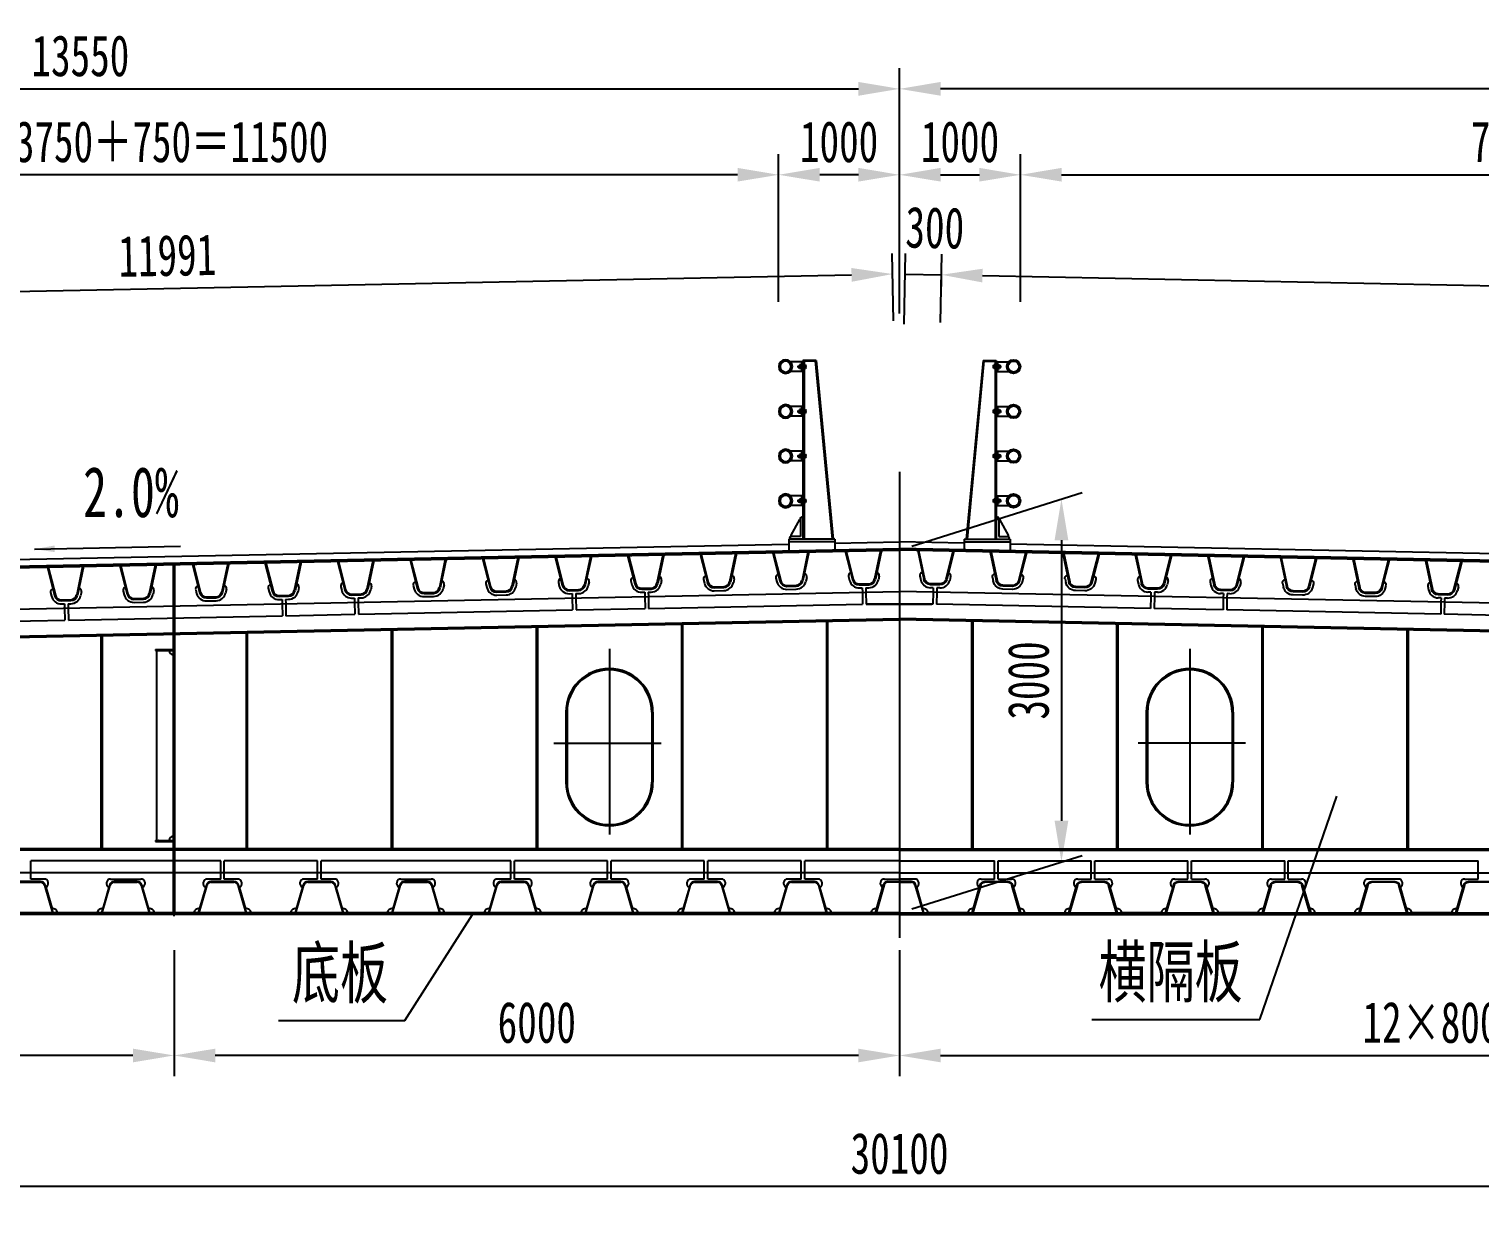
# Model space of a CAD drawing. Header units: millimetres. Extents: x 102424 to 134099, y 4640 to 15391.
# Drawn here: x 111462 to 123462, y 4640 to 14385 of the extents above; entities that cross this region are included whole.
import ezdxf

# ---------------------------------------------------------------- set-up
doc = ezdxf.new("R2010")
doc.units = ezdxf.units.MM
doc.layers.get('Defpoints').update_dxf_attribs({"color": 250})
doc.styles.get("Standard").update_dxf_attribs({"font": '', "width": 0.7})
doc.styles.get('Standard').set_extended_font_data('FangSong_GB2312')
doc.dimstyles.new('1-1-150', dxfattribs={"dimscale": 170, "dimtxt": 2, "dimasz": 2, "dimexe": 1, "dimexo": 0.6, "dimgap": 0.6, "dimtad": 1, "dimdec": 1, "dimdsep": 46, "dimtxsty": 'Standard', "dimcen": 2.5, "dimclrd": 3, "dimclre": 3, "dimclrt": 7, "dimadec": 4, "dimazin": 2, "dimtfac": 1, "dimtdec": 1, "dimtmove": 2, "dimatfit": 3, "dimfxl": 1, "dimlwd": -1, "dimlwe": -1, "dimarcsym": 0})
doc.dimstyles.new('1-1-85', dxfattribs={"dimscale": 83, "dimtxt": 2, "dimasz": 2, "dimexe": 1, "dimexo": 0.6, "dimgap": 0.6, "dimtad": 1, "dimdec": 1, "dimdsep": 46, "dimtxsty": 'Standard', "dimcen": 2.5, "dimclrd": 3, "dimclre": 3, "dimclrt": 7, "dimadec": 4, "dimazin": 2, "dimtfac": 1, "dimtdec": 1, "dimtmove": 2, "dimatfit": 3, "dimfxl": 1, "dimlwd": -1, "dimlwe": -1, "dimarcsym": 0})

# ---------------------------------------------------------------- blocks, each defined once
blk = doc.blocks.new('*D109')
at = {"color": 7, "transparency": 16777216}
for p, q in [((103612, 6971), (103612, 4640)), ((133712, 6971), (133712, 4640)), ((133372, 4810), (103952, 4810))]:
    blk.add_line(p, q, dxfattribs=at)
for points in [[(103952, 4867), (103952, 4754), (103612, 4810)], [(133372, 4867), (133372, 4754), (133712, 4810)]]:
    blk.add_solid(points, dxfattribs=at)
at = {"layer": 'Defpoints', "color": 0, "transparency": 16777216}
for p in [(103612, 7073), (133712, 7073), (103612, 4810)]:
    blk.add_point(p, dxfattribs=at)
at = {"color": 7, "transparency": 16777216, "insert": (118662, 5082), "char_height": 340, "attachment_point": 5}
blk.add_mtext('30100', dxfattribs=at)
blk = doc.blocks.new('*D110')
at = {"color": 7, "transparency": 16777216}
for p, q in [((112662, 6764), (112662, 5724)), ((118662, 6766), (118662, 5724)), ((118322, 5894), (113002, 5894))]:
    blk.add_line(p, q, dxfattribs=at)
for points in [[(113002, 5950), (113002, 5837), (112662, 5894)], [(118322, 5950), (118322, 5837), (118662, 5894)]]:
    blk.add_solid(points, dxfattribs=at)
at = {"layer": 'Defpoints', "color": 0, "transparency": 16777216}
for p in [(112662, 6866), (118662, 6868), (112662, 5894)]:
    blk.add_point(p, dxfattribs=at)
at = {"color": 7, "transparency": 16777216, "insert": (115662, 6166), "char_height": 340, "attachment_point": 5}
blk.add_mtext('6000', dxfattribs=at)
blk = doc.blocks.new('*D111')
at = {"color": 7, "transparency": 16777216}
for p, q in [((112662, 6764), (112662, 5724)), ((108662, 6428), (108662, 5724)), ((112322, 5894), (109002, 5894))]:
    blk.add_line(p, q, dxfattribs=at)
for points in [[(109002, 5950), (109002, 5837), (108662, 5894)], [(112322, 5950), (112322, 5837), (112662, 5894)]]:
    blk.add_solid(points, dxfattribs=at)
at = {"layer": 'Defpoints', "color": 0, "transparency": 16777216}
for p in [(112662, 6866), (108662, 6530), (108662, 5894)]:
    blk.add_point(p, dxfattribs=at)
at = {"color": 7, "transparency": 16777216, "insert": (110662, 6166), "char_height": 340, "attachment_point": 5}
blk.add_mtext('4000', dxfattribs=at)
blk = doc.blocks.new('顶板U肋')
for p, q in [((-142, 0), (-150, -2)), ((-150, 0), (-95, -235)), ((-142, 0), (-88, -233)), ((142, 0), (88, -233)), ((150, 0), (95, -235)), ((142, 0), (150, -2)), ((-127, -210), (-120, -241)), ((127, -210), (120, -241)), ((-39, -272), (39, -272)), ((-39, -280), (39, -280)), ((-39, -305), (39, -305))]:
    blk.add_line(p, q)
for centre, radius, start, end in [((-103, -204), 25, 103.0693, 193.0693), ((-39, -222), 58, 193.0693, 270), ((-39, -222), 50, 193.0693, 270), ((39, -222), 50, 270, 346.9307), ((39, -222), 58, 270, 346.9307), ((103, -204), 25, 346.9307, 76.9307), ((-39, -222), 83, 193.0693, 270), ((39, -222), 83, 270, 346.9307)]:
    blk.add_arc(centre, radius, start, end)
blk = doc.blocks.new('底板U肋')
for p, q in [((95, 260), (-95, 260)), ((-95, 254), (95, 254)), ((-133, 231), (-200, 0)), ((-194, 0), (-128, 229)), ((128, 229), (194, 0)), ((200, 0), (133, 231)), ((-194, 0), (-200, 2)), ((194, 0), (200, 2))]:
    blk.add_line(p, q)
for centre, radius, start, end in [((-95, 220), 40, 90, 163.9092), ((-95, 220), 34, 90, 163.9092), ((95, 220), 40, 16.0908, 90), ((95, 220), 34, 16.0908, 90)]:
    blk.add_arc(centre, radius, start, end)
blk = doc.blocks.new('*D112')
at = {"color": 7, "transparency": 16777216}
for p, q in [((105112, 12847), (105112, 14060)), ((118662, 12196), (118662, 14060)), ((105452, 13890), (118322, 13890))]:
    blk.add_line(p, q, dxfattribs=at)
for points in [[(105452, 13947), (105452, 13833), (105112, 13890)], [(118322, 13947), (118322, 13833), (118662, 13890)]]:
    blk.add_solid(points, dxfattribs=at)
at = {"layer": 'Defpoints', "color": 0, "transparency": 16777216}
for p in [(118662, 13890), (105112, 12745), (118662, 12094)]:
    blk.add_point(p, dxfattribs=at)
at = {"color": 7, "transparency": 16777216, "insert": (111887, 14162), "char_height": 340, "attachment_point": 5}
blk.add_mtext('13550', dxfattribs=at)
blk = doc.blocks.new('*D113')
at = {"color": 7, "transparency": 16777216}
for p, q in [((106162, 13062), (106162, 13349)), ((117662, 12128), (117662, 13349)), ((117322, 13179), (106502, 13179))]:
    blk.add_line(p, q, dxfattribs=at)
for points in [[(106502, 13236), (106502, 13123), (106162, 13179)], [(117322, 13236), (117322, 13123), (117662, 13179)]]:
    blk.add_solid(points, dxfattribs=at)
at = {"layer": 'Defpoints', "color": 0, "transparency": 16777216}
for p in [(106162, 13179), (106162, 12960), (117662, 12026)]:
    blk.add_point(p, dxfattribs=at)
at = {"color": 7, "transparency": 16777216, "insert": (111912, 13451), "char_height": 340, "attachment_point": 5}
blk.add_mtext('3250＋2×3750＋750＝11500', dxfattribs=at)
blk = doc.blocks.new('*D114')
at = {"color": 7, "transparency": 16777216}
for p, q in [((117662, 12128), (117662, 13349)), ((118662, 12031), (118662, 13349)), ((118322, 13179), (118002, 13179))]:
    blk.add_line(p, q, dxfattribs=at)
for points in [[(118002, 13236), (118002, 13123), (117662, 13179)], [(118322, 13236), (118322, 13123), (118662, 13179)]]:
    blk.add_solid(points, dxfattribs=at)
at = {"layer": 'Defpoints', "color": 0, "transparency": 16777216}
for p in [(117662, 13179), (117662, 12026), (118662, 11929)]:
    blk.add_point(p, dxfattribs=at)
at = {"color": 7, "transparency": 16777216, "insert": (118162, 13451), "char_height": 340, "attachment_point": 5}
blk.add_mtext('1000', dxfattribs=at)
blk = doc.blocks.new('顶板U肋b')
for p, q in [((-150, 0), (-95, -235)), ((-142, 0), (-150, -2)), ((-142, 0), (-88, -233)), ((142, 0), (88, -233)), ((150, 0), (95, -235)), ((142, 0), (150, -2)), ((-39, -272), (39, -272)), ((-39, -280), (39, -280))]:
    blk.add_line(p, q)
for centre, radius, start, end in [((-39, -222), 58, 193.0693, 270), ((-39, -222), 50, 193.0693, 270), ((39, -222), 50, 270, 346.9307), ((39, -222), 58, 270, 346.9307)]:
    blk.add_arc(centre, radius, start, end)
blk = doc.blocks.new('*D117')
at = {"color": 7, "transparency": 16777216}
for p, q in [((119662, 12128), (119662, 13349)), ((131162, 12178), (131162, 13349)), ((120002, 13179), (130822, 13179))]:
    blk.add_line(p, q, dxfattribs=at)
for points in [[(120002, 13236), (120002, 13123), (119662, 13179)], [(130822, 13236), (130822, 13123), (131162, 13179)]]:
    blk.add_solid(points, dxfattribs=at)
at = {"layer": 'Defpoints', "color": 0, "transparency": 16777216}
for p in [(131162, 13179), (119662, 12026), (131162, 12076)]:
    blk.add_point(p, dxfattribs=at)
at = {"color": 7, "transparency": 16777216, "insert": (125412, 13451), "char_height": 340, "attachment_point": 5}
blk.add_mtext('750＋2×3750＋3250＝11500', dxfattribs=at)
blk = doc.blocks.new('*D118')
at = {"color": 7, "transparency": 16777216}
for p, q in [((118662, 12196), (118662, 14060)), ((132212, 12614), (132212, 14060)), ((131872, 13890), (119002, 13890))]:
    blk.add_line(p, q, dxfattribs=at)
for points in [[(119002, 13947), (119002, 13833), (118662, 13890)], [(131872, 13947), (131872, 13833), (132212, 13890)]]:
    blk.add_solid(points, dxfattribs=at)
at = {"layer": 'Defpoints', "color": 0, "transparency": 16777216}
for p in [(118662, 13890), (132212, 12512), (118662, 12094)]:
    blk.add_point(p, dxfattribs=at)
at = {"color": 7, "transparency": 16777216, "insert": (125437, 14162), "char_height": 340, "attachment_point": 5}
blk.add_mtext('13550', dxfattribs=at)
blk = doc.blocks.new('*D120')
at = {"color": 7, "transparency": 16777216}
for p, q in [((118662, 6766), (118662, 5724)), ((128262, 5887), (128262, 6064)), ((119002, 5894), (127922, 5894))]:
    blk.add_line(p, q, dxfattribs=at)
for points in [[(119002, 5950), (119002, 5837), (118662, 5894)], [(127922, 5950), (127922, 5837), (128262, 5894)]]:
    blk.add_solid(points, dxfattribs=at)
at = {"layer": 'Defpoints', "color": 0, "transparency": 16777216}
for p in [(118662, 6868), (128262, 5894), (128262, 5785)]:
    blk.add_point(p, dxfattribs=at)
at = {"color": 7, "transparency": 16777216, "insert": (123462, 6166), "char_height": 340, "attachment_point": 5}
blk.add_mtext('12×800=9600', dxfattribs=at)
blk = doc.blocks.new('*D121')
at = {"color": 7, "transparency": 16777216}
for p, q in [((118662, 12031), (118662, 13349)), ((119662, 12128), (119662, 13349)), ((119002, 13179), (119322, 13179))]:
    blk.add_line(p, q, dxfattribs=at)
for points in [[(119002, 13236), (119002, 13123), (118662, 13179)], [(119322, 13236), (119322, 13123), (119662, 13179)]]:
    blk.add_solid(points, dxfattribs=at)
at = {"layer": 'Defpoints', "color": 0, "transparency": 16777216}
for p in [(119662, 13179), (119662, 12026), (118662, 11929)]:
    blk.add_point(p, dxfattribs=at)
at = {"color": 7, "transparency": 16777216, "insert": (119162, 13451), "char_height": 340, "attachment_point": 5}
blk.add_mtext('1000', dxfattribs=at)
blk = doc.blocks.new('Hex Nut - 10 mm side')
at = {"color": 0, "linetype": 'Continuous'}
for p, q in [((-9.2, -6.8), (-9.2, 6.8)), ((-0.7, 9.1), (-8.5, 9.1)), ((-0.7, 4.5), (-8.5, 4.5)), ((0, -6.8), (0, 6.8)), ((-0.7, -4.5), (-8.5, -4.5)), ((-0.7, -9.1), (-8.5, -9.1))]:
    blk.add_line(p, q, dxfattribs=at)
for centre, radius, start, end in [((-5, 6.8), 4.19, 147.13278, 212.86722), ((6.6, 0), 15.7, 163.22135, 196.77865), ((-4.2, 6.8), 4.19, 327.13278, 32.86722), ((-15.7, 0), 15.7, 343.22135, 16.77865), ((-5, -6.8), 4.19, 147.13278, 212.86722), ((-4.2, -6.8), 4.19, 327.13278, 32.86722)]:
    blk.add_arc(centre, radius, start, end, dxfattribs=at)
blk = doc.blocks.new('防撞栏杆1')
for p, q in [((-225, 1573), (-365, 97)), ((-225, 1573), (-115, 1573)), ((-125, 1573), (-125, 97)), ((-115, 1573), (-115, 97)), ((-115, 1563), (-13, 1563)), ((-138, 1512), (-138, 1534)), ((-129, 1537), (-137, 1537)), ((-129, 1530), (-137, 1530)), ((-129, 1515), (-137, 1515)), ((-129, 1508), (-137, 1508)), ((-129, 1508), (-129, 1537)), ((-129, 1534), (-129, 1537)), ((-128, 1534), (-129, 1534)), ((-128, 1511), (-129, 1511)), ((-129, 1511), (-129, 1508)), ((-128, 1506), (-128, 1539)), ((-125, 1539), (-128, 1539)), ((-128, 1511), (-128, 1534)), ((-80, 1530), (-128, 1530)), ((-80, 1515), (-128, 1515)), ((-125, 1506), (-128, 1506)), ((-124, 1515), (-124, 1530)), ((-80, 1528), (-124, 1528)), ((-80, 1517), (-124, 1517)), ((-115, 1483), (-13, 1483)), ((-102, 1539), (-105, 1539)), ((-102, 1506), (-105, 1506)), ((-102, 1506), (-102, 1539)), ((-77, 1528), (-80, 1530)), ((-80, 1515), (-80, 1530)), ((-77, 1517), (-80, 1515)), ((-77, 1517), (-77, 1528)), ((-138, 1142), (-138, 1164)), ((-129, 1167), (-137, 1167)), ((-129, 1160), (-137, 1160)), ((-129, 1145), (-137, 1145)), ((-129, 1138), (-137, 1138)), ((-129, 1138), (-129, 1167)), ((-129, 1164), (-129, 1167)), ((-128, 1164), (-129, 1164)), ((-128, 1141), (-129, 1141)), ((-129, 1141), (-129, 1138)), ((-125, 1169), (-128, 1169)), ((-128, 1136), (-128, 1169)), ((-128, 1141), (-128, 1164)), ((-80, 1160), (-128, 1160)), ((-80, 1145), (-128, 1145)), ((-125, 1136), (-128, 1136)), ((-124, 1145), (-124, 1160)), ((-80, 1158), (-124, 1158)), ((-80, 1147), (-124, 1147)), ((-115, 1193), (-13, 1193)), ((-115, 1113), (-13, 1113)), ((-102, 1169), (-105, 1169)), ((-102, 1136), (-105, 1136)), ((-102, 1136), (-102, 1169)), ((-77, 1158), (-80, 1160)), ((-80, 1145), (-80, 1160)), ((-77, 1147), (-80, 1145)), ((-77, 1147), (-77, 1158)), ((-138, 772), (-138, 794)), ((-129, 797), (-137, 797)), ((-129, 790), (-137, 790)), ((-129, 775), (-137, 775)), ((-129, 768), (-137, 768)), ((-129, 768), (-129, 797)), ((-129, 794), (-129, 797)), ((-128, 794), (-129, 794)), ((-128, 771), (-129, 771)), ((-129, 771), (-129, 768)), ((-128, 766), (-128, 799)), ((-125, 799), (-128, 799)), ((-128, 771), (-128, 794)), ((-80, 790), (-128, 790)), ((-80, 775), (-128, 775)), ((-125, 766), (-128, 766)), ((-124, 775), (-124, 790)), ((-80, 788), (-124, 788)), ((-80, 777), (-124, 777)), ((-115, 823), (-13, 823)), ((-115, 743), (-13, 743)), ((-102, 799), (-105, 799)), ((-102, 766), (-105, 766)), ((-102, 766), (-102, 799)), ((-77, 788), (-80, 790)), ((-80, 775), (-80, 790)), ((-77, 777), (-80, 775)), ((-77, 777), (-77, 788)), ((-138, 402), (-138, 424)), ((-129, 427), (-137, 427)), ((-129, 420), (-137, 420)), ((-129, 405), (-137, 405)), ((-129, 398), (-137, 398)), ((-129, 424), (-129, 427)), ((-129, 398), (-129, 427)), ((-128, 424), (-129, 424)), ((-128, 401), (-129, 401)), ((-129, 401), (-129, 398)), ((-125, 429), (-128, 429)), ((-128, 396), (-128, 429)), ((-128, 401), (-128, 424)), ((-80, 420), (-128, 420)), ((-80, 405), (-128, 405)), ((-125, 396), (-128, 396)), ((-124, 405), (-124, 420)), ((-80, 418), (-124, 418)), ((-80, 407), (-124, 407)), ((-115, 453), (-13, 453)), ((-115, 373), (-13, 373)), ((-102, 429), (-105, 429)), ((-102, 396), (-105, 396)), ((-102, 396), (-102, 429)), ((-77, 418), (-80, 420)), ((-80, 405), (-80, 420)), ((-77, 407), (-80, 405)), ((-77, 407), (-77, 418)), ((-115, 277), (-105, 277)), ((-95, 267), (-95, 117)), ((-95, 258), (-88, 258)), ((-88, 258), (-16, 129)), ((-16, 129), (-16, 116)), ((-380, 97), (0, 97)), ((-380, 97), (-380, 8)), ((-380, 73), (0, 73)), ((-95, 117), (-18, 117)), ((-8, 107), (-8, 97)), ((0, 97), (0, 73)), ((0, 73), (0, 0))]:
    blk.add_line(p, q)
at = {"ltscale": 0.3}
for p, q in [((-217, 1572), (-357, 97)), ((-225, 1567), (-115, 1567)), ((-105, 1563), (-105, 1483)), ((-105, 1193), (-105, 1113)), ((-105, 823), (-105, 743)), ((-105, 453), (-105, 373))]:
    blk.add_line(p, q, dxfattribs=at)
for centre, radius in [((28, 1523), 57), ((28, 1523), 45), ((28, 1153), 57), ((28, 1153), 45), ((28, 783), 57), ((28, 783), 45), ((28, 413), 57), ((28, 413), 45)]:
    blk.add_circle(centre, radius)
for centre, radius, start, end in [((-132, 1534), 6.7, 147.1328, 212.8672), ((-113, 1523), 25.2, 163.2214, 196.7786), ((-132, 1512), 6.7, 147.1328, 212.8672), ((-132, 1164), 6.7, 147.1328, 212.8672), ((-113, 1153), 25.2, 163.2214, 196.7786), ((-132, 1142), 6.7, 147.1328, 212.8672), ((-132, 794), 6.7, 147.1328, 212.8672), ((-113, 783), 25.2, 163.2214, 196.7786), ((-132, 772), 6.7, 147.1328, 212.8672), ((-132, 424), 6.7, 147.1328, 212.8672), ((-113, 413), 25.2, 163.2214, 196.7786), ((-132, 402), 6.7, 147.1328, 212.8672), ((-105, 267), 10, 0, 90), ((-18, 107), 10, 0, 90)]:
    blk.add_arc(centre, radius, start, end)
at = {"xscale": -1.600000000005821, "yscale": 1.599999999998545, "zscale": 1.6}
for p in [(-102, 1523), (-102, 1153), (-102, 783), (-102, 413)]:
    blk.add_blockref('Hex Nut - 10 mm side', p, dxfattribs=at)
blk = doc.blocks.new('*D131')
at = {"color": 7, "transparency": 16777216}
for p, q in [((118613, 11971), (118602, 12528)), ((106631, 11401), (106613, 12288)), ((106957, 12125), (118265, 12351))]:
    blk.add_line(p, q, dxfattribs=at)
for points in [[(118264, 12408), (118266, 12294), (118605, 12358)], [(106956, 12182), (106958, 12068), (106617, 12118)]]:
    blk.add_solid(points, dxfattribs=at)
at = {"layer": 'Defpoints', "color": 0, "transparency": 16777216}
for p in [(118605, 12358), (118615, 11869), (106633, 11299)]:
    blk.add_point(p, dxfattribs=at)
at = {"color": 7, "transparency": 16777216, "insert": (112606, 12510), "char_height": 340, "attachment_point": 5, "rotation": 1.1458}
blk.add_mtext('11991', dxfattribs=at)
blk = doc.blocks.new('*D132')
at = {"color": 7, "transparency": 16777216}
for p, q in [((118699, 11944), (118711, 12528)), ((119000, 11956), (119011, 12522)), ((118708, 12358), (119008, 12352))]:
    blk.add_line(p, q, dxfattribs=at)
at = {"layer": 'Defpoints', "color": 0, "transparency": 16777216}
for p in [(119008, 12352), (118697, 11842), (118998, 11854)]:
    blk.add_point(p, dxfattribs=at)
at = {"color": 7, "transparency": 16777216, "insert": (118954, 12740), "char_height": 340, "attachment_point": 5, "rotation": 358.8542}
blk.add_mtext('300', dxfattribs=at)
blk = doc.blocks.new('*D133')
at = {"color": 7, "transparency": 16777216}
for p, q in [((119007, 12323), (119004, 12182)), ((119347, 12346), (131265, 12107)), ((131604, 12033), (131608, 12270))]:
    blk.add_line(p, q, dxfattribs=at)
for points in [[(119349, 12402), (119346, 12289), (119008, 12352)], [(131266, 12164), (131264, 12051), (131605, 12101)]]:
    blk.add_solid(points, dxfattribs=at)
at = {"layer": 'Defpoints', "color": 0, "transparency": 16777216}
for p in [(119009, 12425), (131605, 12101), (131602, 11931)]:
    blk.add_point(p, dxfattribs=at)
at = {"color": 7, "transparency": 16777216, "insert": (125312, 12498), "char_height": 340, "attachment_point": 5, "rotation": 358.8542}
blk.add_mtext('21×600＝12600', dxfattribs=at)
blk = doc.blocks.new('*D134')
at = {"color": 7, "transparency": 16777216}
for p, q in [((118764, 10106), (120171, 10550)), ((120001, 10156), (120001, 7836)), ((118764, 7106), (120171, 7549))]:
    blk.add_line(p, q, dxfattribs=at)
for points in [[(119944, 10156), (120058, 10156), (120001, 10496)], [(119944, 7836), (120058, 7836), (120001, 7496)]]:
    blk.add_solid(points, dxfattribs=at)
at = {"layer": 'Defpoints', "color": 0, "transparency": 16777216}
for p in [(118662, 10073), (120001, 7496), (118662, 7073)]:
    blk.add_point(p, dxfattribs=at)
at = {"color": 7, "transparency": 16777216, "insert": (119729, 8996), "char_height": 340, "attachment_point": 5, "rotation": 90}
blk.add_mtext('3000', dxfattribs=at)

msp = doc.modelspace()

# ---------------------------------------------------------------- hatches: boundary and pattern name
at = {"ltscale": 50}
h = msp.add_hatch(dxfattribs=at)
h.set_pattern_fill('ANSI31', scale=4, angle=90, style=0)
h.set_pattern_definition([(135, (101642.646, 3016.684), (-8.980256, -8.980256), [])])
edge = h.paths.add_edge_path()
edge.add_line((112507.44, 9253.33), (112657.44, 9253.33))
edge.add_line((112507.44, 9243.33), (112657.44, 9243.33))
h = msp.add_hatch(dxfattribs=at)
h.set_pattern_fill('ANSI31', scale=4, angle=90, style=0)
h.set_pattern_definition([(135, (101642.646, 4247.684), (-8.980256, -8.980256), [])])
edge = h.paths.add_edge_path()
edge.add_line((112507.44, 7673.33), (112657.44, 7673.33))
edge.add_line((112507.44, 7663.33), (112657.44, 7663.33))

# ---------------------------------------------------------------- linework, layer by layer
at = {"color": 7, "ltscale": 0.1}
for p, q in [((118662.44, 10721.07), (118662.44, 6867.57)), ((118662.44, 10721.07), (118662.44, 6867.57)), ((118354.58, 9727.1), (118356.58, 9627.12)), ((118384.58, 9727.7), (118386.57, 9627.92)), ((118940.3, 9727.7), (118938.31, 9627.92)), ((118970.3, 9727.1), (118968.3, 9627.12)), ((113555.54, 9631.12), (113557.54, 9531.14)), ((113585.54, 9631.72), (113587.53, 9531.74)), ((114155.42, 9643.12), (114157.42, 9543.14)), ((114185.42, 9643.72), (114187.41, 9543.74)), ((115955.06, 9679.11), (115957.06, 9579.13)), ((115985.06, 9679.71), (115987.05, 9579.73)), ((116554.94, 9691.11), (116556.94, 9591.13)), ((116584.94, 9691.71), (116586.93, 9591.73)), ((116586.93, 9591.73), (118356.58, 9627.12)), ((118386.57, 9627.92), (118928.47, 9627.92)), ((118386.57, 9627.92), (118928.47, 9627.92)), ((118386.57, 9627.92), (118928.47, 9627.92)), ((118938.31, 9627.92), (118396.41, 9627.92)), ((118938.31, 9627.92), (118396.41, 9627.92)), ((118938.31, 9627.92), (118396.41, 9627.92)), ((120737.94, 9591.73), (118968.3, 9627.12)), ((120739.94, 9691.71), (120737.94, 9591.73)), ((120769.94, 9691.11), (120767.94, 9591.13)), ((121339.82, 9679.71), (121337.82, 9579.73)), ((121369.82, 9679.11), (121367.82, 9579.13)), ((123139.46, 9643.72), (123137.46, 9543.74)), ((123169.46, 9643.12), (123167.46, 9543.14)), ((111188.01, 9483.75), (111757.9, 9495.15)), ((111755.9, 9595.13), (111757.9, 9495.15)), ((111785.9, 9595.73), (111787.89, 9495.75)), ((111787.89, 9495.75), (113557.54, 9531.14)), ((113587.53, 9531.74), (114157.42, 9543.14)), ((114187.41, 9543.74), (115957.06, 9579.13)), ((115987.05, 9579.73), (116556.94, 9591.13)), ((121337.82, 9579.73), (120767.94, 9591.13)), ((123137.46, 9543.74), (121367.82, 9579.13)), ((123737.35, 9531.74), (123167.46, 9543.14)), ((116262.44, 9258.16), (116262.44, 7722.72)), ((121062.44, 9258.16), (121062.44, 7722.72)), ((115801.62, 8478.33), (116689.46, 8478.33)), ((121523.26, 8478.33), (120635.42, 8478.33)), ((113047.44, 7503.33), (111477.44, 7503.33)), ((111477.44, 7403.33), (111477.44, 7503.33)), ((113047.44, 7403.33), (113047.44, 7503.33)), ((113847.44, 7503.33), (113077.44, 7503.33)), ((113077.44, 7403.33), (113077.44, 7503.33)), ((113847.44, 7403.33), (113847.44, 7503.33)), ((115447.44, 7503.33), (113877.44, 7503.33)), ((113877.44, 7403.33), (113877.44, 7503.33)), ((115447.44, 7403.33), (115447.44, 7503.33)), ((116247.44, 7503.33), (115477.44, 7503.33)), ((115477.44, 7403.33), (115477.44, 7503.33)), ((116247.44, 7403.33), (116247.44, 7503.33)), ((117047.44, 7503.33), (116277.44, 7503.33)), ((116277.44, 7403.33), (116277.44, 7503.33)), ((117047.44, 7403.33), (117047.44, 7503.33)), ((117847.44, 7503.33), (117077.44, 7503.33)), ((117077.44, 7403.33), (117077.44, 7503.33)), ((117847.44, 7403.33), (117847.44, 7503.33)), ((118662.44, 7503.33), (117877.44, 7503.33)), ((117877.44, 7403.33), (117877.44, 7503.33)), ((118662.44, 7503.33), (119447.44, 7503.33)), ((119447.44, 7403.33), (119447.44, 7503.33)), ((119477.44, 7503.33), (120247.44, 7503.33)), ((119477.44, 7403.33), (119477.44, 7503.33)), ((120247.44, 7403.33), (120247.44, 7503.33)), ((120277.44, 7503.33), (121047.44, 7503.33)), ((120277.44, 7403.33), (120277.44, 7503.33)), ((121047.44, 7403.33), (121047.44, 7503.33)), ((121077.44, 7503.33), (121847.44, 7503.33)), ((121077.44, 7403.33), (121077.44, 7503.33)), ((121847.44, 7403.33), (121847.44, 7503.33)), ((121877.44, 7503.33), (123447.44, 7503.33)), ((121877.44, 7403.33), (121877.44, 7503.33)), ((123447.44, 7403.33), (123447.44, 7503.33))]:
    msp.add_line(p, q, dxfattribs=at)
at = {"color": 7}
for p, q in [((105112.44, 9816.33), (118662.44, 10087.33)), ((106162.44, 9892.34), (117747.44, 10124.04)), ((118127.44, 10131.64), (118662.44, 10142.34)), ((119197.44, 10131.64), (118662.44, 10142.34)), ((132212.44, 9816.33), (118662.44, 10087.33)), ((131162.44, 9892.34), (119577.44, 10124.04)), ((106662.41, 9833.32), (118662.44, 10073.33)), ((130662.47, 9833.32), (118662.44, 10073.33)), ((112657.44, 7073.33), (112657.44, 9953.33)), ((112667.44, 7073.33), (112667.44, 9953.33)), ((118240.09, 9854.83), (118247.85, 9824.22)), ((118493.87, 9859.91), (118487.34, 9829.01)), ((118831.01, 9859.91), (118837.54, 9829.01)), ((119084.79, 9854.83), (119077.03, 9824.22)), ((105509.92, 9470.21), (118662.04, 9733.25)), ((111641.41, 9722.86), (111649.17, 9692.24)), ((111895.19, 9727.93), (111888.66, 9697.03)), ((113441.05, 9758.85), (113448.81, 9728.24)), ((113694.83, 9763.93), (113688.3, 9733.03)), ((114040.93, 9770.85), (114048.69, 9740.23)), ((114294.71, 9775.92), (114288.18, 9745.02)), ((115840.57, 9806.84), (115848.33, 9776.23)), ((116094.35, 9811.92), (116087.82, 9781.02)), ((116440.45, 9818.84), (116448.21, 9788.22)), ((116530.32, 9725.62), (116554.24, 9726.1)), ((116554.24, 9726.1), (116554.94, 9691.11)), ((116584.24, 9726.7), (116608.15, 9727.18)), ((116584.24, 9726.7), (116584.94, 9691.71)), ((116694.23, 9823.91), (116687.7, 9793.01)), ((118329.96, 9761.61), (118353.88, 9762.09)), ((118353.88, 9762.09), (118354.58, 9727.1)), ((118383.88, 9762.69), (118407.79, 9763.17)), ((118383.88, 9762.69), (118384.58, 9727.7)), ((131814.96, 9470.21), (118662.84, 9733.25)), ((118941, 9762.69), (118917.09, 9763.17)), ((118941, 9762.69), (118940.3, 9727.7)), ((118971, 9762.09), (118970.3, 9727.1)), ((118994.92, 9761.61), (118971, 9762.09)), ((120630.65, 9823.91), (120637.18, 9793.01)), ((120740.64, 9726.7), (120716.73, 9727.18)), ((120740.64, 9726.7), (120739.94, 9691.71)), ((120770.64, 9726.1), (120769.94, 9691.11)), ((120794.56, 9725.62), (120770.64, 9726.1)), ((120884.43, 9818.84), (120876.67, 9788.22)), ((121230.53, 9811.92), (121237.06, 9781.02)), ((121484.31, 9806.84), (121476.55, 9776.23)), ((123030.17, 9775.92), (123036.7, 9745.02)), ((123283.95, 9770.85), (123276.19, 9740.23)), ((111731.28, 9629.64), (111755.2, 9630.12)), ((111755.2, 9630.12), (111755.9, 9595.13)), ((111785.2, 9630.72), (111809.11, 9631.2)), ((111785.2, 9630.72), (111785.9, 9595.73)), ((113530.92, 9665.63), (113554.84, 9666.11)), ((113554.84, 9666.11), (113555.54, 9631.12)), ((113584.84, 9666.71), (113608.75, 9667.19)), ((113584.84, 9666.71), (113585.54, 9631.72)), ((114130.8, 9677.63), (114154.72, 9678.11)), ((114154.72, 9678.11), (114155.42, 9643.12)), ((114184.72, 9678.71), (114208.63, 9679.19)), ((114184.72, 9678.71), (114185.42, 9643.72)), ((115930.44, 9713.62), (115954.36, 9714.1)), ((115954.36, 9714.1), (115955.06, 9679.11)), ((115984.36, 9714.7), (116008.27, 9715.18)), ((115984.36, 9714.7), (115985.06, 9679.71)), ((121340.52, 9714.7), (121316.61, 9715.18)), ((121340.52, 9714.7), (121339.82, 9679.71)), ((121370.52, 9714.1), (121369.82, 9679.11)), ((121394.44, 9713.62), (121370.52, 9714.1)), ((123140.16, 9678.71), (123116.25, 9679.19)), ((123140.16, 9678.71), (123139.46, 9643.72)), ((123170.16, 9678.11), (123169.46, 9643.12)), ((123194.08, 9677.63), (123170.16, 9678.11)), ((105639.12, 9237.74), (118662.44, 9498.21)), ((105640.52, 9247.77), (118662.44, 9508.21)), ((131684.36, 9247.77), (118662.44, 9508.21)), ((131685.76, 9237.74), (118662.44, 9498.21)), ((112507.44, 9253.33), (112507.44, 9243.33)), ((112507.44, 9253.33), (112657.44, 9253.33)), ((112507.44, 9243.33), (112657.44, 9243.33)), ((112517.44, 9243.33), (112517.44, 7673.33)), ((115657.44, 9133.6), (115667.44, 9133.6)), ((121667.44, 9133.6), (121657.44, 9133.6)), ((116857.44, 8947.92), (116867.44, 8947.92)), ((120467.44, 8947.92), (120457.44, 8947.92)), ((115902.44, 8733.33), (115902.44, 8153.33)), ((115912.44, 8733.33), (115912.44, 8153.33)), ((116612.44, 8733.33), (116612.44, 8153.33)), ((116622.44, 8733.33), (116622.44, 8153.33)), ((120702.44, 8733.33), (120702.44, 8153.33)), ((120712.44, 8733.33), (120712.44, 8153.33)), ((121412.44, 8733.33), (121412.44, 8153.33)), ((121422.44, 8733.33), (121422.44, 8153.33)), ((118662.44, 7593.33), (108753.19, 7593.33)), ((118662.44, 7603.33), (108754.93, 7603.33)), ((112507.44, 7673.33), (112507.44, 7663.33)), ((112507.44, 7673.33), (112657.44, 7673.33)), ((112507.44, 7663.33), (112657.44, 7663.33)), ((118662.44, 7603.33), (128569.95, 7603.33)), ((118662.44, 7593.33), (128571.69, 7593.33)), ((118662.44, 7403.33), (108720.03, 7403.33)), ((111477.44, 7353.33), (111477.44, 7403.33)), ((111587.44, 7353.33), (111477.44, 7353.33)), ((112137.44, 7353.33), (112387.44, 7353.33)), ((113047.44, 7353.33), (112937.44, 7353.33)), ((113047.44, 7353.33), (113047.44, 7403.33)), ((113077.44, 7353.33), (113077.44, 7403.33)), ((113187.44, 7353.33), (113077.44, 7353.33)), ((113847.44, 7353.33), (113737.44, 7353.33)), ((113847.44, 7353.33), (113847.44, 7403.33)), ((113877.44, 7353.33), (113877.44, 7403.33)), ((113987.44, 7353.33), (113877.44, 7353.33)), ((114537.44, 7353.33), (114787.44, 7353.33)), ((115447.44, 7353.33), (115337.44, 7353.33)), ((115447.44, 7353.33), (115447.44, 7403.33)), ((115477.44, 7353.33), (115477.44, 7403.33)), ((115587.44, 7353.33), (115477.44, 7353.33)), ((116247.44, 7353.33), (116137.44, 7353.33)), ((116247.44, 7353.33), (116247.44, 7403.33)), ((116277.44, 7353.33), (116277.44, 7403.33)), ((116387.44, 7353.33), (116277.44, 7353.33)), ((117047.44, 7353.33), (116937.44, 7353.33)), ((117047.44, 7353.33), (117047.44, 7403.33)), ((117077.44, 7353.33), (117077.44, 7403.33)), ((117187.44, 7353.33), (117077.44, 7353.33)), ((117847.44, 7353.33), (117737.44, 7353.33)), ((117847.44, 7353.33), (117847.44, 7403.33)), ((117877.44, 7353.33), (117877.44, 7403.33)), ((117987.44, 7353.33), (117877.44, 7353.33)), ((118537.44, 7353.33), (118662.44, 7353.33)), ((118564.52, 7333.33), (118662.44, 7333.33)), ((118662.44, 7327.33), (118564.52, 7327.33)), ((118662.44, 7403.33), (128604.85, 7403.33)), ((118787.44, 7353.33), (118662.44, 7353.33)), ((118760.36, 7333.33), (118662.44, 7333.33)), ((118662.44, 7327.33), (118760.36, 7327.33)), ((119337.44, 7353.33), (119447.44, 7353.33)), ((119447.44, 7353.33), (119447.44, 7403.33)), ((119477.44, 7353.33), (119477.44, 7403.33)), ((119477.44, 7353.33), (119587.44, 7353.33)), ((120137.44, 7353.33), (120247.44, 7353.33)), ((120247.44, 7353.33), (120247.44, 7403.33)), ((120277.44, 7353.33), (120277.44, 7403.33)), ((120277.44, 7353.33), (120387.44, 7353.33)), ((120937.44, 7353.33), (121047.44, 7353.33)), ((121047.44, 7353.33), (121047.44, 7403.33)), ((121077.44, 7353.33), (121077.44, 7403.33)), ((121077.44, 7353.33), (121187.44, 7353.33)), ((121737.44, 7353.33), (121847.44, 7353.33)), ((121847.44, 7353.33), (121847.44, 7403.33)), ((121877.44, 7353.33), (121877.44, 7403.33)), ((121877.44, 7353.33), (121987.44, 7353.33)), ((122787.44, 7353.33), (122537.44, 7353.33)), ((123337.44, 7353.33), (123447.44, 7353.33)), ((123447.44, 7353.33), (123447.44, 7403.33)), ((111601.07, 7286.09), (111652.74, 7106.96)), ((112123.81, 7286.09), (112072.14, 7106.96)), ((112452.74, 7106.96), (112401.07, 7286.09)), ((112923.81, 7286.09), (112872.14, 7106.96)), ((113201.07, 7286.09), (113252.74, 7106.96)), ((113723.81, 7286.09), (113672.14, 7106.96)), ((114001.07, 7286.09), (114052.74, 7106.96)), ((114523.81, 7286.09), (114472.14, 7106.96)), ((114852.74, 7106.96), (114801.07, 7286.09)), ((115323.81, 7286.09), (115272.14, 7106.96)), ((115601.07, 7286.09), (115652.74, 7106.96)), ((116123.81, 7286.09), (116072.14, 7106.96)), ((116401.07, 7286.09), (116452.74, 7106.96)), ((116923.81, 7286.09), (116872.14, 7106.96)), ((117252.74, 7106.96), (117201.07, 7286.09)), ((117723.81, 7286.09), (117672.14, 7106.96)), ((118001.07, 7286.09), (118052.74, 7106.96)), ((118462.92, 7074.99), (118529.93, 7307.31)), ((118535.7, 7305.64), (118468.68, 7073.33)), ((118523.81, 7286.09), (118472.14, 7106.96)), ((118789.18, 7305.64), (118856.2, 7073.33)), ((118861.96, 7074.99), (118794.95, 7307.31)), ((118801.07, 7286.09), (118852.74, 7106.96)), ((119323.81, 7286.09), (119272.14, 7106.96)), ((119601.07, 7286.09), (119652.74, 7106.96)), ((120072.14, 7106.96), (120123.81, 7286.09)), ((120401.07, 7286.09), (120452.74, 7106.96)), ((120923.81, 7286.09), (120872.14, 7106.96)), ((121201.07, 7286.09), (121252.74, 7106.96)), ((121723.81, 7286.09), (121672.14, 7106.96)), ((122001.07, 7286.09), (122052.74, 7106.96)), ((122472.14, 7106.96), (122523.81, 7286.09)), ((122801.07, 7286.09), (122852.74, 7106.96)), ((123323.81, 7286.09), (123272.14, 7106.96)), ((112657.44, 7073.33), (112667.44, 7073.33)), ((115227.44, 7073.33), (114897.44, 7073.33)), ((115697.44, 7073.33), (116027.44, 7073.33)), ((115697.44, 7073.33), (116027.44, 7073.33)), ((116497.44, 7073.33), (116827.44, 7073.33)), ((117627.44, 7073.33), (117297.44, 7073.33)), ((119697.44, 7073.33), (120027.44, 7073.33)), ((120827.44, 7073.33), (120497.44, 7073.33)), ((121627.44, 7073.33), (121297.44, 7073.33)), ((121627.44, 7073.33), (121297.44, 7073.33)), ((122097.44, 7073.33), (122427.44, 7073.33))]:
    msp.add_line(p, q, dxfattribs=at)
at = {"color": 7, "ltscale": 10}
msp.add_line((112662.44, 7046.53), (112662.44, 9967.33), dxfattribs=at)
at = {"color": 7, "ltscale": 15}
for p, q in [((118057.44, 9486.11), (118057.44, 7603.33)), ((118067.44, 9486.31), (118067.44, 7603.33)), ((119257.44, 9486.31), (119257.44, 7603.33)), ((119267.44, 9486.11), (119267.44, 7603.33)), ((112057.44, 9366.11), (112057.44, 7603.33)), ((112067.44, 9366.31), (112067.44, 7603.33)), ((113257.44, 9390.11), (113257.44, 7603.33)), ((113267.44, 9390.31), (113267.44, 7603.33)), ((114457.44, 9414.11), (114457.44, 7603.33)), ((114467.44, 9414.31), (114467.44, 7603.33)), ((115657.44, 9438.11), (115657.44, 7603.33)), ((115667.44, 9438.31), (115667.44, 7603.33)), ((116857.44, 9462.11), (116857.44, 7603.33)), ((116867.44, 9462.31), (116867.44, 7603.33)), ((120457.44, 9462.31), (120457.44, 7603.33)), ((120467.44, 9462.11), (120467.44, 7603.33)), ((121657.44, 9438.31), (121657.44, 7603.33)), ((121667.44, 9438.11), (121667.44, 7603.33)), ((122857.44, 9414.31), (122857.44, 7603.33)), ((122867.44, 9414.11), (122867.44, 7603.33))]:
    msp.add_line(p, q, dxfattribs=at)
at = {"color": 7, "ltscale": 50}
for p, q in [((121642.75, 6192.39), (122279.49, 8038.82)), ((118662.44, 7061.33), (108660.35, 7061.33)), ((118662.44, 7073.33), (108662.44, 7073.33)), ((114570.59, 6184.45), (115130.88, 7061.33)), ((118662.44, 7073.33), (128662.44, 7073.33)), ((118662.44, 7061.33), (128664.53, 7061.33)), ((113524.53, 6184.45), (114570.59, 6184.45)), ((120253.2, 6192.39), (121642.75, 6192.39))]:
    msp.add_line(p, q, dxfattribs=at)
at = {"color": 7, "ltscale": 2}
for p, q in [((111697.44, 7073.33), (112027.44, 7073.33)), ((112827.44, 7073.33), (112497.44, 7073.33)), ((113297.44, 7073.33), (113627.44, 7073.33)), ((114097.44, 7073.33), (114427.44, 7073.33)), ((118097.44, 7073.33), (118427.44, 7073.33)), ((118468.68, 7073.33), (118462.92, 7074.99)), ((118856.2, 7073.33), (118861.96, 7074.99)), ((119227.44, 7073.33), (118897.44, 7073.33)), ((123227.44, 7073.33), (122897.44, 7073.33))]:
    msp.add_line(p, q, dxfattribs=at)
at = {"color": 7}
for centre, radius, start, end in [((116069.89, 9817.08), 25, 348.076445, 78.076445), ((116464.69, 9824.98), 25, 104.215081, 194.215081), ((116669.77, 9829.08), 25, 348.076445, 78.076445), ((118264.33, 9860.97), 25, 104.215081, 194.215081), ((118469.41, 9865.07), 25, 348.076445, 78.076445), ((118855.47, 9865.07), 25, 101.923555, 191.923555), ((119060.55, 9860.97), 25, 345.784919, 75.784919), ((120655.11, 9829.08), 25, 101.923555, 191.923555), ((120860.19, 9824.98), 25, 345.784919, 75.784919), ((121254.99, 9817.08), 25, 101.923555, 191.923555), ((111665.65, 9729), 25, 104.215081, 194.215081), ((111870.73, 9733.1), 25, 348.076445, 78.076445), ((113465.29, 9764.99), 25, 104.215081, 194.215081), ((113529.26, 9748.62), 83, 194.215081, 271.145763), ((113607.09, 9750.17), 83, 271.145763, 348.076445), ((113670.37, 9769.09), 25, 348.076445, 78.076445), ((114065.17, 9776.99), 25, 104.215081, 194.215081), ((114129.14, 9760.62), 83, 194.215081, 271.145763), ((114206.97, 9762.17), 83, 271.145763, 348.076445), ((114270.25, 9781.09), 25, 348.076445, 78.076445), ((115864.81, 9812.98), 25, 104.215081, 194.215081), ((115928.78, 9796.61), 83, 194.215081, 271.145763), ((116006.61, 9798.16), 83, 271.145763, 348.076445), ((116528.66, 9808.61), 83, 194.215081, 271.145763), ((116606.49, 9810.16), 83, 271.145763, 348.076445), ((118328.3, 9844.6), 83, 194.215081, 271.145763), ((118406.13, 9846.15), 83, 271.145763, 348.076445), ((118918.75, 9846.15), 83, 191.923555, 268.854237), ((118996.58, 9844.6), 83, 268.854237, 345.784919), ((120718.39, 9810.16), 83, 191.923555, 268.854237), ((120796.22, 9808.61), 83, 268.854237, 345.784919), ((121318.27, 9798.16), 83, 191.923555, 268.854237), ((121396.1, 9796.61), 83, 268.854237, 345.784919), ((121460.07, 9812.98), 25, 345.784919, 75.784919), ((123054.63, 9781.09), 25, 101.923555, 191.923555), ((123117.91, 9762.17), 83, 191.923555, 268.854237), ((123195.74, 9760.62), 83, 268.854237, 345.784919), ((123259.71, 9776.99), 25, 345.784919, 75.784919), ((111729.62, 9712.62), 83, 194.215081, 271.145763), ((111807.45, 9714.18), 83, 271.145763, 348.076445), ((112657.44, 9243.33), 35, 180, 270), ((116262.44, 8733.33), 360, 0, 180), ((116262.44, 8733.33), 350, 0, 180), ((121062.44, 8733.33), 360, 0, 180), ((121062.44, 8733.33), 350, 0, 180), ((116262.44, 8153.33), 360, 180, 0), ((116262.44, 8153.33), 350, 180, 0), ((121062.44, 8153.33), 360, 180, 0), ((121062.44, 8153.33), 350, 180, 0), ((112657.44, 7673.33), 35, 90, 180), ((111587.44, 7318.33), 35, 292.912695, 90), ((112137.44, 7318.33), 35, 90, 247.087305), ((112387.44, 7318.33), 35, 292.912695, 90), ((112937.44, 7318.33), 35, 90, 247.087305), ((113187.44, 7318.33), 35, 292.912695, 90), ((113737.44, 7318.33), 35, 90, 247.087305), ((113987.44, 7318.33), 35, 292.912695, 90), ((114537.44, 7318.33), 35, 90, 247.087305), ((114787.44, 7318.33), 35, 292.912695, 90), ((115337.44, 7318.33), 35, 90, 247.087305), ((115587.44, 7318.33), 35, 292.912695, 90), ((116137.44, 7318.33), 35, 90, 247.087305), ((116387.44, 7318.33), 35, 292.912695, 90), ((116937.44, 7318.33), 35, 90, 247.087305), ((117187.44, 7318.33), 35, 292.912695, 90), ((117737.44, 7318.33), 35, 90, 247.087305), ((117987.44, 7318.33), 35, 292.912695, 90), ((118537.44, 7318.33), 35, 90, 247.087305), ((118564.52, 7297.33), 36, 90, 163.909184), ((118564.52, 7297.33), 30, 90, 163.909184), ((118760.36, 7297.33), 36, 16.090816, 90), ((118760.36, 7297.33), 30, 16.090816, 90), ((118787.44, 7318.33), 35, 292.912695, 90), ((119337.44, 7318.33), 35, 90, 247.087305), ((119587.44, 7318.33), 35, 292.912695, 90), ((120137.44, 7318.33), 35, 90, 247.087305), ((120387.44, 7318.33), 35, 292.912695, 90), ((120937.44, 7318.33), 35, 90, 247.087305), ((121187.44, 7318.33), 35, 292.912695, 90), ((121737.44, 7318.33), 35, 90, 247.087305), ((121987.44, 7318.33), 35, 292.912695, 90), ((122537.44, 7318.33), 35, 90, 247.087305), ((122787.44, 7318.33), 35, 292.912695, 90), ((123337.44, 7318.33), 35, 90, 247.087305), ((111662.44, 7073.33), 35, 0, 106.090816), ((112062.44, 7073.33), 35, 73.909184, 180), ((112462.44, 7073.33), 35, 0, 106.090816), ((112862.44, 7073.33), 35, 73.909184, 180), ((113262.44, 7073.33), 35, 0, 106.090816), ((113662.44, 7073.33), 35, 73.909184, 180), ((114062.44, 7073.33), 35, 0, 106.090816), ((114462.44, 7073.33), 35, 73.909184, 180), ((114862.44, 7073.33), 35, 0, 106.090816), ((115262.44, 7073.33), 35, 73.909184, 180), ((115662.44, 7073.33), 35, 0, 106.090816), ((116062.44, 7073.33), 35, 73.909184, 180), ((116462.44, 7073.33), 35, 0, 106.090816), ((116862.44, 7073.33), 35, 73.909184, 180), ((117262.44, 7073.33), 35, 0, 106.090816), ((117662.44, 7073.33), 35, 73.909184, 180), ((118062.44, 7073.33), 35, 0, 106.090816), ((118462.44, 7073.33), 35, 73.909184, 180), ((118862.44, 7073.33), 35, 0, 106.090816), ((119262.44, 7073.33), 35, 73.909184, 180), ((119662.44, 7073.33), 35, 0, 106.090816), ((120062.44, 7073.33), 35, 73.909184, 180), ((120462.44, 7073.33), 35, 0, 106.090816), ((120862.44, 7073.33), 35, 73.909184, 180), ((121262.44, 7073.33), 35, 0, 106.090816), ((121662.44, 7073.33), 35, 73.909184, 180), ((122062.44, 7073.33), 35, 0, 106.090816), ((122462.44, 7073.33), 35, 73.909184, 180), ((122862.44, 7073.33), 35, 0, 106.090816), ((123262.44, 7073.33), 35, 73.909184, 180)]:
    msp.add_arc(centre, radius, start, end, dxfattribs=at)

# ---------------------------------------------------------------- block references
at = {"color": 7, "xscale": -1}
msp.add_blockref('防撞栏杆1', (117747.44, 10069.03), dxfattribs=at)
at = {"color": 7}
msp.add_blockref('防撞栏杆1', (119577.44, 10069.03), dxfattribs=at)
at = {"color": 7, "rotation": 1.145762837973457}
for p in [(112963.86, 9959.35), (114763.5, 9995.35), (115363.38, 10007.34), (117163.02, 10043.34), (117762.9, 10055.33), (112363.98, 9947.36)]:
    msp.add_blockref('顶板U肋', p, dxfattribs=at)
at = {"color": 7, "ltscale": 10, "rotation": 1.145762837973457}
for p in [(113563.74, 9971.35), (114163.62, 9983.35), (115963.26, 10019.34), (116563.14, 10031.34), (118362.78, 10067.33), (111764.1, 9935.36)]:
    msp.add_blockref('顶板U肋b', p, dxfattribs=at)
at = {"color": 7, "ltscale": 10, "xscale": -1, "rotation": 358.854237162019}
for p in [(118962.1, 10067.33), (120761.74, 10031.34), (121361.62, 10019.34), (123161.26, 9983.35)]:
    msp.add_blockref('顶板U肋b', p, dxfattribs=at)
at = {"color": 7, "xscale": -1, "rotation": 358.854237162019}
for p in [(119561.98, 10055.33), (120161.86, 10043.34), (121961.5, 10007.34), (122561.38, 9995.35)]:
    msp.add_blockref('顶板U肋', p, dxfattribs=at)
at = {"color": 7, "ltscale": 50}
for p in [(111462.44, 7073.33), (112262.44, 7073.33), (113062.44, 7073.33), (113862.44, 7073.33), (114662.44, 7073.33), (115462.44, 7073.33), (116262.44, 7073.33), (117062.44, 7073.33), (117862.44, 7073.33)]:
    msp.add_blockref('底板U肋', p, dxfattribs=at)
at = {"color": 7, "ltscale": 50, "xscale": -1}
for p in [(119462.44, 7073.33), (120262.44, 7073.33), (121062.44, 7073.33), (121862.44, 7073.33), (122662.44, 7073.33), (123462.44, 7073.33)]:
    msp.add_blockref('底板U肋', p, dxfattribs=at)

# ---------------------------------------------------------------- texts
at = {"color": 7, "width": 0.7}
for s, p in [('2.0%', (111909.21, 10347.64)), ('底板', (113637.26, 6369.79)), ('横隔板', (120307.73, 6377.73))]:
    msp.add_text(s, height=416, dxfattribs=at).set_placement(p)

# ---------------------------------------------------------------- dimensions: what is measured, and where the dimension line sits
at = {"color": 7}
for base, p1, p2, picture, middle in [((118662.44, 13889.87), (105112.44, 12744.51), (118662.44, 12094.03), '*D112', (111887.44, 14161.87)), ((103612.44, 4810.47), (133712.44, 7073.33), (103612.44, 7073.33), '*D109', (118662.44, 5082.47)), ((108662.44, 5893.68), (112662.44, 6865.67), (108662.44, 6529.95), '*D111', (110662.44, 6165.68)), ((112662.44, 5893.68), (118662.44, 6867.57), (112662.44, 6865.67), '*D110', (115662.44, 6165.68))]:
    dim = msp.add_linear_dim(base=base, p1=p1, p2=p2, dimstyle='1-1-150', override={"dimclrd": 7, "dimclre": 7}, dxfattribs=at)
    dim.commit()
    dim.dimension.update_dxf_attribs({"geometry": picture, "text_midpoint": middle})
for base, p1, p2, angle, picture, middle in [((118662.44, 13889.87), (132212.44, 12512.18), (118662.44, 12094.03), 180, '*D118', (125437.44, 14161.87)), ((118605.27, 12357.85), (106633.09, 11299.38), (118615.05, 11869.07), 1.145763, '*D131', (112605.56, 12509.91)), ((120001.1, 7495.84), (118661.88, 10073.34), (118662.44, 7073.33), 90, '*D134', (119729.1, 8995.93))]:
    dim = msp.add_linear_dim(base=base, p1=p1, p2=p2, angle=angle, dimstyle='1-1-150', override={"dimclrd": 7, "dimclre": 7}, dxfattribs=at)
    dim.commit()
    dim.dimension.update_dxf_attribs({"geometry": picture, "text_midpoint": middle})
for base, p1, p2, text, picture, middle in [((106162.44, 13179.29), (117662.44, 12025.76), (106162.44, 12959.55), '3250＋2×3750＋750＝<>', '*D113', (111912.44, 13451.29)), ((117662.44, 13179.29), (118662.44, 11929.34), (117662.44, 12025.76), '1000', '*D114', (118162.44, 13451.29))]:
    dim = msp.add_linear_dim(base=base, p1=p1, p2=p2, text=text, dimstyle='1-1-150', override={"dimclrd": 7, "dimclre": 7}, dxfattribs=at)
    dim.commit()
    dim.dimension.update_dxf_attribs({"geometry": picture, "text_midpoint": middle})
for base, p1, p2, angle, text, picture, middle in [((119662.44, 13179.29), (118662.44, 11929.34), (119662.44, 12025.76), 180, '1000', '*D121', (119162.44, 13451.29)), ((131162.44, 13179.29), (119662.44, 12025.76), (131162.44, 12076.36), 180, '750＋2×3750＋3250＝<>', '*D117', (125412.44, 13451.29)), ((131605, 12100.51), (119008.96, 12424.56), (131601.6, 11930.54), 358.854237, '21×600＝<>', '*D133', (125311.7, 12498.43)), ((128262.44, 5893.68), (118662.44, 6867.57), (128262.44, 5785.47), 180, '12×800=<>', '*D120', (123462.44, 6165.68))]:
    dim = msp.add_linear_dim(base=base, p1=p1, p2=p2, angle=angle, text=text, dimstyle='1-1-150', override={"dimclrd": 7, "dimclre": 7}, dxfattribs=at)
    dim.commit()
    dim.dimension.update_dxf_attribs({"geometry": picture, "text_midpoint": middle})
dim = msp.add_linear_dim(base=(119007.52, 12352.46), p1=(118697.25, 11841.91), p2=(118997.55, 11853.65), angle=358.854237, dimstyle='1-1-150', override={"dimclrd": 7, "dimclre": 7}, dxfattribs=at)
dim.commit()
dim.dimension.update_dxf_attribs({"geometry": '*D132', "text_midpoint": (118954.07, 12739.57), "dimtype": 160})

# ---------------------------------------------------------------- leaders
msp.add_leader([(111508.42, 10081.95), (112714.92, 10106.08)], dimstyle='1-1-85', override={"dimclrd": 7}, dxfattribs=at)

doc.saveas('drawing.dxf')
